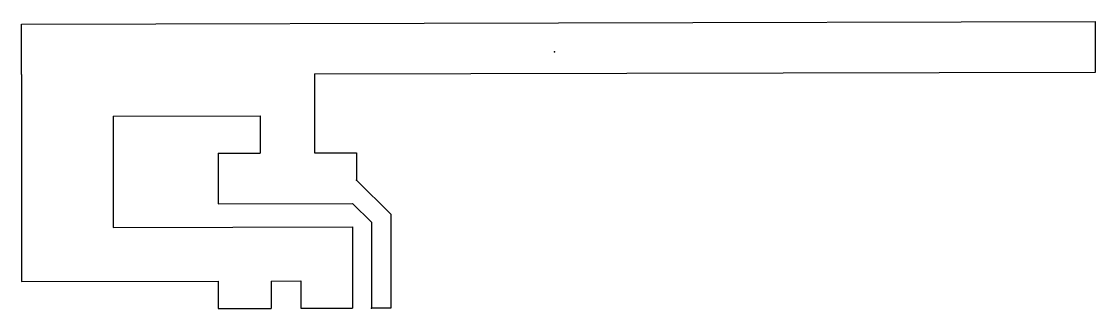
# Model space of a CAD drawing. Header units: millimetres. Extents: x -12.7 to 12.9, y -6.1 to 0.7.
import ezdxf

# ---------------------------------------------------------------- set-up
doc = ezdxf.new("R2010")
doc.units = ezdxf.units.MM
doc.header["$PDSIZE"] = -1

msp = doc.modelspace()

# ---------------------------------------------------------------- linework, layer by layer
at = {"color": 7, "linetype": 'Continuous'}
for p, q in [((-12.692, 0.666), (12.882, 0.726)), ((-12.692, -0.536), (-12.692, 0.666)), ((12.882, -0.477), (12.882, 0.726)), ((-5.713, -0.52), (12.882, -0.477)), ((-12.692, -0.536), (-12.692, -1.53)), ((-5.713, -0.52), (-5.713, -1.514)), ((-12.692, -1.53), (-12.692, -4.184)), ((-10.512, -1.525), (-7.008, -1.517)), ((-10.512, -1.525), (-10.512, -4.179)), ((-7.008, -1.517), (-7.008, -2.407)), ((-5.713, -1.514), (-5.714, -2.404)), ((-8.008, -2.409), (-7.008, -2.407)), ((-8.008, -2.409), (-8.008, -3.612)), ((-5.714, -2.404), (-4.714, -2.401)), ((-4.714, -2.401), (-4.714, -3.052)), ((-4.714, -3.052), (-3.899, -3.86)), ((-8.008, -3.612), (-4.809, -3.604)), ((-4.809, -3.604), (-4.359, -4.051)), ((-4.359, -4.051), (-4.359, -6.098)), ((-3.899, -3.86), (-3.899, -6.097)), ((-12.692, -4.184), (-12.692, -5.466)), ((-10.512, -4.179), (-4.809, -4.166)), ((-4.809, -4.166), (-4.809, -5.543)), ((-12.692, -5.466), (-8.008, -5.455)), ((-8.008, -5.455), (-8.008, -6.107)), ((-6.748, -5.452), (-6.043, -5.451)), ((-6.748, -5.452), (-6.748, -6.104)), ((-6.043, -5.451), (-6.043, -6.102)), ((-4.809, -5.543), (-4.809, -6.099)), ((-8.008, -6.107), (-6.748, -6.104)), ((-6.043, -6.102), (-4.809, -6.099)), ((-3.899, -6.097), (-4.359, -6.098))]:
    msp.add_line(p, q, dxfattribs=at)
for p in [(0, 0), (-4.714, -3.052), (-4.359, -6.098)]:
    msp.add_point(p, dxfattribs=at)

doc.saveas('drawing.dxf')
